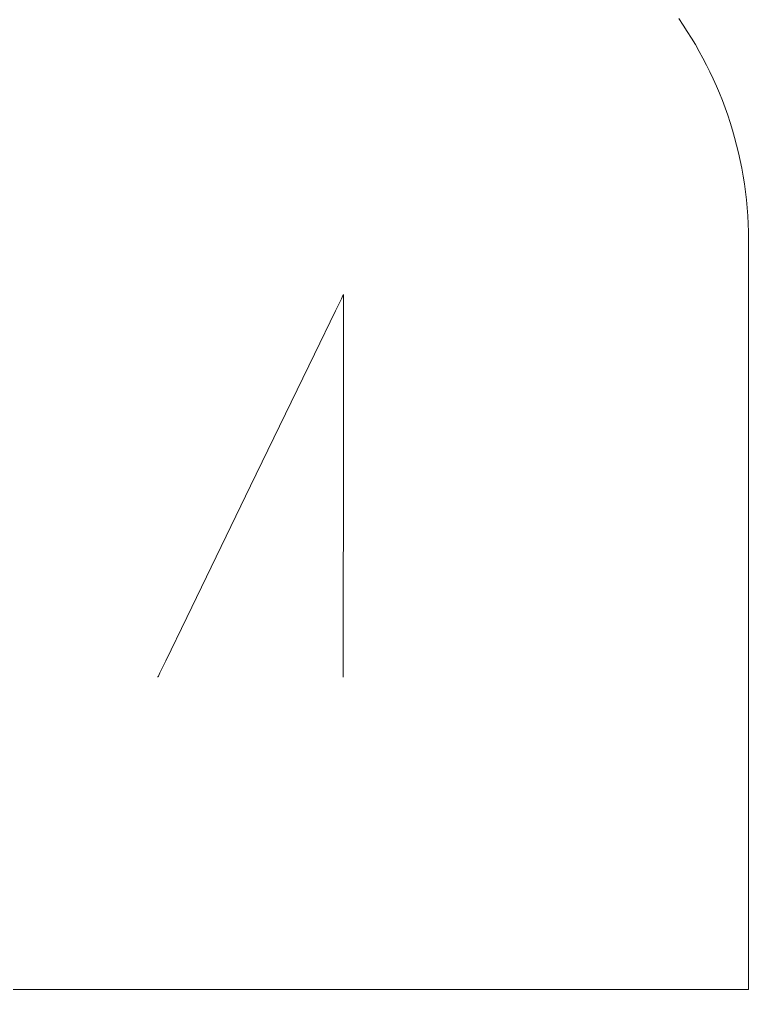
# Model space of a CAD drawing. Header units: inches. Extents: x 0 to 11, y 0 to 3.1.
# Drawn here: x 10.392 to 10.986, y 0 to 0.789 of the extents above; entities that cross this region are included whole.
import ezdxf

# ---------------------------------------------------------------- set-up
doc = ezdxf.new("R2010")
doc.units = ezdxf.units.IN
doc.header["$MEASUREMENT"] = 0
doc.layers.add('cut', color=18, linetype='Continuous', true_color=0x000000)
doc.layers.add('score', color=1, linetype='Continuous', true_color=0xff0000)

msp = doc.modelspace()

# ---------------------------------------------------------------- linework, layer by layer
at = {"layer": 'cut', "lineweight": 9}
msp.add_lwpolyline([(10.92871, 0.78983), (10.93227, 0.78464), (10.93572, 0.77939), (10.93906, 0.77406), (10.9423, 0.76867), (10.94544, 0.76321), (10.94846, 0.75769), (10.95138, 0.7521), (10.95418, 0.74645), (10.95688, 0.74074), (10.95946, 0.73497), (10.96192, 0.72914), (10.96427, 0.72326), (10.96651, 0.71733), (10.96862, 0.71134), (10.97062, 0.7053), (10.97249, 0.69922), (10.97425, 0.69308), (10.97588, 0.6869), (10.97739, 0.68068), (10.97877, 0.67441), (10.98003, 0.6681), (10.98115, 0.66175), (10.98215, 0.65537), (10.98302, 0.64895), (10.98376, 0.64249), (10.98437, 0.636), (10.98484, 0.62948), (10.98518, 0.62292), (10.98538, 0.61634), (10.98544, 0.60974), (10.9856, 0), (9.07619, 0)], dxfattribs=at)
at = {"layer": 'score', "color": 1, "lineweight": 9, "true_color": 0xff0000}
msp.add_lwpolyline([(10.65576, 0.25406), (10.65576, 0.25408), (10.65576, 0.25412), (10.65576, 0.25429), (10.65576, 0.25496), (10.65576, 0.25756), (10.65577, 0.26744), (10.65578, 0.30272), (10.65584, 0.40976), (10.6559, 0.5168), (10.65592, 0.55208), (10.65592, 0.56196), (10.65593, 0.56456), (10.65593, 0.56523), (10.65593, 0.5654), (10.65593, 0.56544), (10.65593, 0.56546), (10.65592, 0.56544), (10.6559, 0.5654), (10.65582, 0.56523), (10.65549, 0.56456), (10.65423, 0.56196), (10.64943, 0.55208), (10.63232, 0.51682), (10.58039, 0.40981), (10.52845, 0.3028), (10.51134, 0.26753), (10.50654, 0.25765), (10.50528, 0.25505), (10.50495, 0.25438), (10.50487, 0.25421), (10.50485, 0.25417), (10.50484, 0.25416)], dxfattribs=at)

doc.saveas('drawing.dxf')
